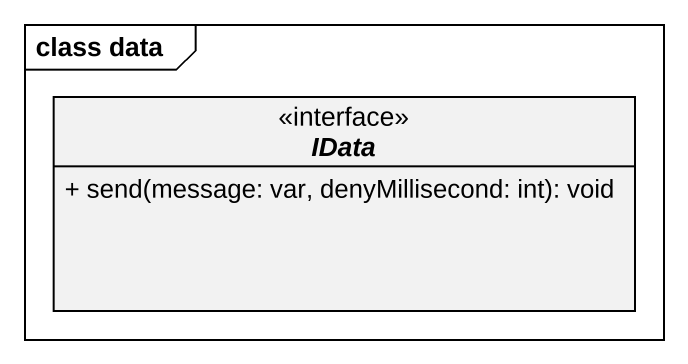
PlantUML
@startuml
mainframe class data
hide circle
hide empty members
skinparam classAttributeIconSize 0
interface IData {
  + send(message: var, denyMillisecond: int): void
}
@enduml
